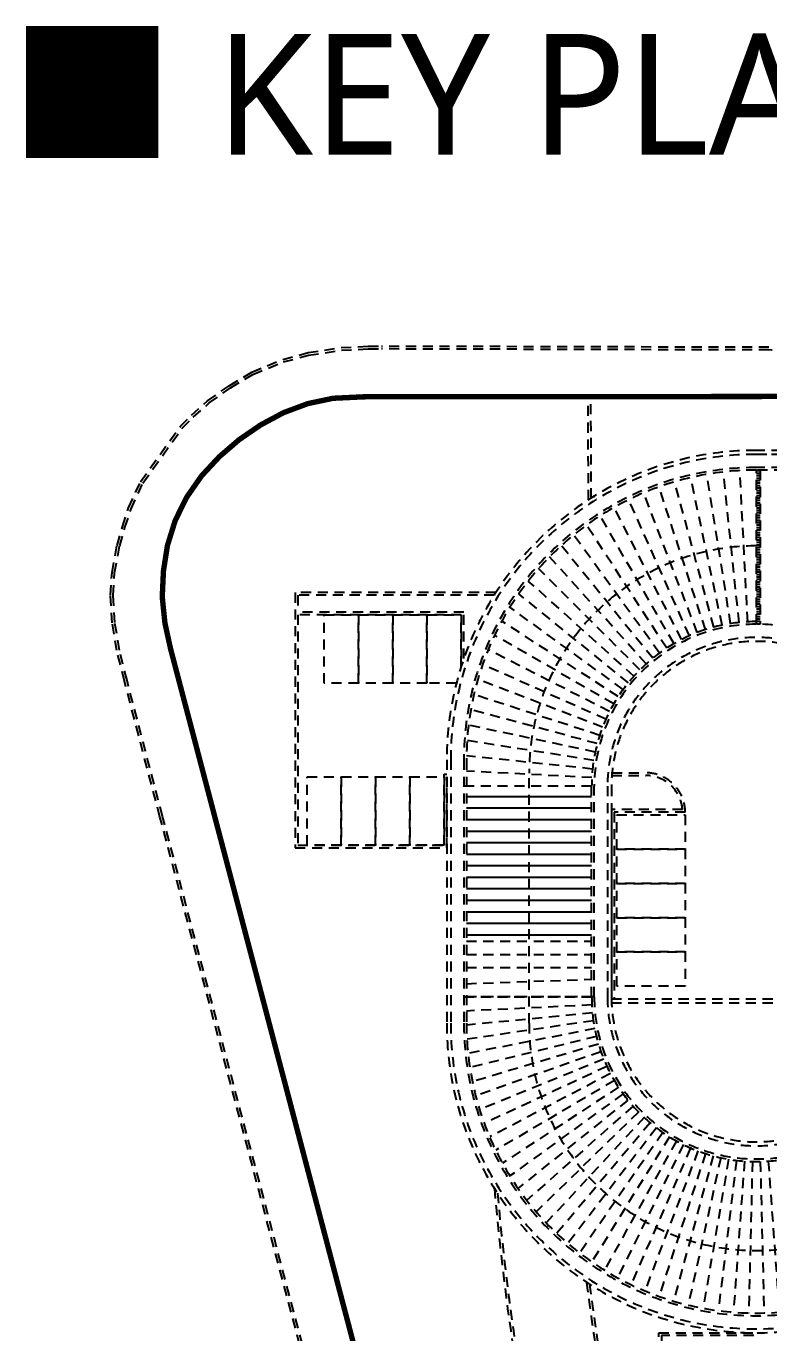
# Model space of a CAD drawing. Header units: millimetres. Extents: x 81033 to 452328, y -17390 to 42241.
# Drawn here: x 448533 to 449270, y 26046 to 27342 of the extents above; entities that cross this region are included whole.
import ezdxf
from ezdxf.enums import TextEntityAlignment as Align

# ---------------------------------------------------------------- set-up
doc = ezdxf.new("R2010")
doc.units = ezdxf.units.MM
doc.header["$LTSCALE"] = 100
doc.header["$MEASUREMENT"] = 0
doc.header["$PDSIZE"] = -10
doc.linetypes.add('-HID', pattern=[2.5, 1.5, -1])
doc.layers.get('0').update_dxf_attribs({"linetype": 'CONTINUOUS'})
doc.layers.add('ELE9', color=9, linetype='CONTINUOUS')
doc.layers.add('TEXT', color=3, linetype='CONTINUOUS')
doc.styles.add('나눔바른고딕', font='NanumBarunGothic.ttf')

# ---------------------------------------------------------------- blocks, each defined once
blk = doc.blocks.new('weee')
at = {"layer": 'ELE9', "linetype": '-HID', "ltscale": 0.1}
h = blk.add_hatch(dxfattribs=at)
h.set_pattern_fill('ANSI31', color=253, scale=29.4, angle=135)
h.set_pattern_definition([(180, (-10395.0354, -665295.8867), (-2e-16, -3.675), [])])
h.paths.add_polyline_path([(-5576.3, 49286.5), (-5582.2, 49286.5), (-5582.2, 49057.1, -0.003049), (-5579.2, 49057.1), (-5576.3, 49057.1)])
h = blk.add_hatch(dxfattribs=at)
h.set_pattern_fill('ANSI31', color=253, scale=137.2, angle=135)
h.set_pattern_definition([(180, (-711231.703, 39918.488), (-1e-15, -17.15), [])])
h.paths.add_polyline_path([(-6013.4, 48816.1), (-6013.4, 48585.4), (-5827.2, 48585.4), (-5827.2, 48816.1)])
at = {"layer": 'ELE9', "color": 253, "linetype": '-HID', "ltscale": 0.1}
for p, q in [((-5069.6, 49290.4), (-5582.2, 49290.4)), ((-6017.3, 48855.3), (-6017.3, 48463.3)), ((-6013.4, 48855.3), (-6013.4, 48463.3)), ((-5827.2, 48502.5), (-5827.2, 48816.1)), ((-5823.3, 48502.5), (-5823.3, 48816.1)), ((-6013.4, 48522.3), (-5827.2, 48528.9))]:
    blk.add_line(p, q, dxfattribs=at)
for points in [[(-6210.4, 47792), (-6467.2, 48762.2), (-6469.4, 48770.3), (-6522.2, 48972.4), (-6533.5, 49017.9), (-6540.5, 49059.4), (-6542.9, 49100.5), (-6540.7, 49134.4), (-6533.2, 49174.5), (-6525.2, 49202.2), (-6516.1, 49230.4), (-6498.3, 49269.2), (-6439, 49351.9), (-6422.7, 49368.1), (-6398.6, 49389.6), (-6366.5, 49412.1), (-6332.9, 49432.5), (-6286.7, 49451.2), (-6249.1, 49461.3), (-6199.8, 49468.9), (-6159.3, 49470.8), (-6139.7, 49470.8)], [(-5563.5, 49469.3), (-6139.7, 49470.7)], [(-6206.3, 47792), (-6465.5, 48771), (-6518.4, 48973.4), (-6529.6, 49018.7), (-6536.6, 49059.8), (-6539, 49100.5), (-6536.8, 49133.9), (-6529.3, 49173.6), (-6521.5, 49201), (-6512.4, 49228.9), (-6494.9, 49267.2), (-6436, 49349.3), (-6420, 49365.2), (-6396.2, 49386.5), (-6364.3, 49408.9), (-6331.2, 49429), (-6285.5, 49447.5), (-6248.3, 49457.4), (-6199.4, 49465), (-6159.2, 49466.9), (-6139.7, 49466.8)], [(-5563.5, 49465.3), (-6139.7, 49466.8)], [(-5832.1, 49242.2), (-5832.2, 49395.9)], [(-5828.1, 49244.7), (-5828.2, 49395.9)], [(-5069.6, 49310), (-5582.2, 49310)], [(-5065.7, 49300.2), (-5065.7, 49286.5), (-5582.2, 49286.5)], [(-5633.1, 49055.7), (-5679.8, 49275.3)], [(-5620.5, 49058), (-5655.7, 49280.1)], [(-5607.8, 49059.7), (-5631.3, 49283.6)], [(-5595, 49060.7), (-5606.8, 49285.7)], [(-5582.2, 49057.1), (-5582.2, 49286.5)], [(-5657.9, 49049.1), (-5726.9, 49261.4)], [(-5645.6, 49052.7), (-5703.6, 49269)], [(-5681.8, 49039.9), (-5772, 49242.4)], [(-5670, 49044.8), (-5749.7, 49252.6)], [(-5704.7, 49028.2), (-5814.5, 49218.5)], [(-5693.4, 49034.3), (-5793.6, 49231)], [(-5715.6, 49021.5), (-5834.6, 49204.8)], [(-5726.2, 49014.3), (-5853.9, 49190.1)], [(-5736.4, 49006.5), (-5872.3, 49174.3)], [(-5755.4, 48989.3), (-5906.1, 49139.9)], [(-5746.1, 48998.1), (-5889.7, 49157.6)], [(-5764.3, 48980), (-5921.4, 49121.5)], [(-5969.7, 49104.2), (-6268.2, 49104.2), (-6268.2, 48724.4), (-6042.8, 48724.4), (-6042.8, 48830.3)], [(-5972.2, 49100.3), (-6264.3, 49100.3), (-6264.3, 49075.3)], [(-5772.6, 48970.2), (-5935.6, 49102.3)], [(-5780.4, 48960.1), (-5948.7, 49082.4)], [(-6017.3, 49006.3), (-6017.3, 49075.3), (-6264.3, 49075.3)], [(-6017.3, 49006.3), (-6017.3, 49075.3), (-6264.3, 49075.3)], [(-6021.2, 48994.5), (-6021.2, 49071.3), (-6264.3, 49071.3), (-6264.3, 48728.3), (-6046.7, 48728.3), (-6046.7, 48834.2), (-6042.8, 48834.2)], [(-6028.4, 48969.4), (-6072.2, 48969.4), (-6072.2, 49071.3), (-6021.2, 49071.3), (-6021.2, 48994.5)], [(-5787.7, 48949.5), (-5960.7, 49061.8)], [(-5794.4, 48938.6), (-5971.4, 49040.8)], [(-5800.5, 48927.3), (-5981, 49019.2)], [(-5806, 48915.7), (-5989.3, 48997.3)], [(-5810.9, 48903.9), (-5996.4, 48975.1)], [(-5815.2, 48891.8), (-6002.3, 48952.5)], [(-5818.8, 48879.5), (-6006.9, 48929.9)], [(-5821.8, 48867), (-6010.3, 48907)], [(-5824.2, 48854.4), (-6012.4, 48884.2)], [(-5825.8, 48841.7), (-6013.3, 48861.4)], [(-5826.8, 48828.9), (-6013.4, 48838.7)], [(-5827.2, 48816.1), (-6017.3, 48816.1)], [(-6013.4, 48585.4), (-5827.2, 48585.4)], [(-6013.4, 48565.8), (-5827.2, 48565.8)], [(-6013.4, 48565.8), (-5827.2, 48565.8)], [(-6013.4, 48546.2), (-5827.2, 48546.2)], [(-6017.3, 48502.5), (-5823.3, 48502.5)], [(-5823.3, 48502.5), (-6017.3, 48502.5)], [(-5827.2, 48502.5), (-6013.4, 48502.5)], [(-5797.8, 48499.5), (-5366.6, 48499.5)], [(-5826.9, 48490.6), (-6013.4, 48481.6)], [(-5826, 48478.8), (-6013.4, 48460.6)], [(-5797.8, 48493.6), (-5366.8, 48493.6)], [(-5824.6, 48467.1), (-6012.7, 48439.6)], [(-5822.6, 48455.4), (-6011.1, 48418.5)], [(-5820.1, 48443.8), (-6008.3, 48397.4)], [(-5817, 48432.4), (-6008.3, 48375.3)], [(-5813.3, 48421.1), (-5999.7, 48355.5)], [(-5809.1, 48410.1), (-5993.8, 48334.9)], [(-5804.4, 48399.2), (-5986.9, 48314.4)], [(-5799.1, 48388.6), (-5978.9, 48294.2)], [(-5793.4, 48378.2), (-5969.9, 48274.4)], [(-5787.1, 48368.2), (-5959.8, 48255.1)], [(-5780.4, 48358.4), (-5948.7, 48236.1)], [(-5773.2, 48349), (-5936.7, 48217.8)], [(-5765.6, 48340), (-5923.7, 48199.9)], [(-5757.5, 48331.3), (-5909.7, 48182.8)], [(-5749, 48323), (-5894.8, 48166.3)], [(-5740.2, 48315.2), (-5879.1, 48150.5)], [(-5730.9, 48307.8), (-5862.5, 48135.6)], [(-5721.4, 48300.8), (-5845.1, 48121.5)], [(-5711.5, 48294.3), (-5827, 48108.3)], [(-5701.2, 48288.3), (-5808.2, 48096)], [(-5690.8, 48282.8), (-5788.7, 48084.7)], [(-5680, 48277.8), (-5768.6, 48074.4)], [(-5669.1, 48273.4), (-5748, 48065.2)], [(-5657.9, 48269.4), (-5726.9, 48057.1)], [(-5646.5, 48266.1), (-5705.4, 48050)], [(-5635.1, 48263.2), (-5683.5, 48044.1)], [(-5623.4, 48260.9), (-5661.3, 48039.4)], [(-5611.7, 48259.2), (-5638.8, 48035.8)], [(-5599.9, 48258.1), (-5616.2, 48033.4)], [(-5588.1, 48257.5), (-5593.5, 48032.2)], [(-5576.3, 48257.5), (-5570.8, 48032.2)], [(-5564.4, 48258.1), (-5548.1, 48033.4)]]:
    blk.add_lwpolyline(points, dxfattribs=at)
for points in [[(-5563.5, 49465.3, -0.311828), (-5347.2, 49315.9, -0.311828)], [(-5069.6, 49315.9), (-5582.2, 49315.9, 0.414214), (-6042.8, 48855.3), (-6042.8, 48463.3, 1), (-5121.6, 48463.3), (-5121.6, 48954.2)], [(-5366.6, 49310), (-5582.2, 49310, 0.414214), (-6036.9, 48855.3), (-6036.9, 48463.3, 1), (-5127.5, 48463.3), (-5127.5, 48954.2)], [(-5244.1, 48816.1), (-5244.1, 48463.3, -1), (-5920.3, 48463.3), (-5920.3, 48835.7, -0.414214), (-5582.2, 49173.8)], [(-5803.7, 48502.5, 1), (-5360.7, 48502.5), (-5360.7, 48816.1, 1), (-5803.7, 48816.1), (-5803.7, 48502.5)], [(-5797.8, 48502.5, 1), (-5366.6, 48502.5), (-5366.6, 48816.1, 1), (-5797.8, 48816.1), (-5797.8, 48502.5)], [(-5797.2, 48832.2), (-5746.8, 48832.2, -0.393426), (-5692.1, 48781.3), (-5797.8, 48781.3), (-5797.8, 48498.5)], [(-5796.8, 48836.1), (-5746.8, 48836.1, -0.414214), (-5688, 48777.3), (-5793.9, 48777.3), (-5793.9, 48498.5)], [(-5940.4, 47957.6, -0.017012), (-5971.9, 48217.7, -0.017012)], [(-5936.6, 47958.4, -0.016514), (-5967.3, 48210.6, -0.016514)], [(-5586.1, 47998.7), (-5723.3, 47998.7), (-5723.3, 47892.9), (-5801.8, 47892.9), (-5815.1, 47943.3, -0.009125), (-5834.8, 48078.1, -0.009125)], [(-5830.4, 48075.3, 0.008891), (-5811.2, 47944.2), (-5798.8, 47896.8), (-5727.2, 47896.8), (-5727.2, 48002.7), (-5586.1, 48002.7)]]:
    blk.add_lwpolyline(points, format="xyb", dxfattribs=at)
at = {"layer": 'ELE9', "color": 253, "ltscale": 0.1, "const_width": 8}
blk.add_lwpolyline([(-3461.3, 49393.1), (-5288.3, 49393.9), (-5452.1, 49396.2), (-6166.3, 49395.6), (-6211.9, 49393.4), (-6249.4, 49385.5), (-6285.8, 49371.9), (-6319.7, 49353.7), (-6351.5, 49331.9), (-6380.9, 49306.6), (-6407.5, 49278), (-6429.5, 49246.3), (-6446.7, 49211.6), (-6458.2, 49174.6), (-6464.2, 49136.6), (-6466, 49097.7), (-6462, 49058.9), (-6453.7, 49020.9), (-6020.1, 47373.6)], dxfattribs=at)
at = {"layer": 'ELE9', "color": 253, "linetype": '-HID', "ltscale": 0.1}
for points in [[(-5576.3, 49057.1), (-5582.2, 49057.1), (-5582.2, 49286.5), (-5576.3, 49286.5)], [(-6174.1, 48969.4), (-6225.1, 48969.4), (-6225.1, 49071.3), (-6174.1, 49071.3)], [(-6123.1, 48969.4), (-6174.1, 48969.4), (-6174.1, 49071.3), (-6123.1, 49071.3)], [(-6072.2, 48969.4), (-6123.1, 48969.4), (-6123.1, 49071.3), (-6072.2, 49071.3)], [(-6199.6, 48728.3), (-6250.5, 48728.3), (-6250.5, 48830.3), (-6199.6, 48830.3)], [(-6148.6, 48728.3), (-6199.6, 48728.3), (-6199.6, 48830.3), (-6148.6, 48830.3)], [(-6097.7, 48728.3), (-6148.6, 48728.3), (-6148.6, 48830.3), (-6097.7, 48830.3)], [(-6046.7, 48728.3), (-6097.7, 48728.3), (-6097.7, 48830.3), (-6046.7, 48830.3)], [(-5688, 48722.5), (-5789.9, 48722.5), (-5789.9, 48773.4), (-5688, 48773.4)], [(-5688, 48671.5), (-5789.9, 48671.5), (-5789.9, 48722.5), (-5688, 48722.5)], [(-5688, 48620.5), (-5789.9, 48620.5), (-5789.9, 48671.5), (-5688, 48671.5)], [(-5688, 48569.6), (-5789.9, 48569.6), (-5789.9, 48620.5), (-5688, 48620.5)], [(-5688, 48518.6), (-5789.9, 48518.6), (-5789.9, 48569.6), (-5688, 48569.6)]]:
    blk.add_lwpolyline(points, close=True, dxfattribs=at)
for centre, radius, start, end in [((-5582.2, 48855.3), 435.1, 90, 180), ((-5582.2, 48855.3), 431.2, 90, 180), ((-5582.2, 48816.1), 245, 90, 180), ((-5582.2, 48816.1), 241.1, 36.6954, 180), ((-5582.2, 48502.5), 245, 180, 0), ((-5582.2, 48502.5), 241.1, 180, 0), ((-5582.2, 48463.3), 435.1, 180, 360), ((-5582.2, 48463.3), 431.2, 180, 360)]:
    blk.add_arc(centre, radius, start, end, dxfattribs=at)
for p in [(-5823.7, 49247.5), (-5993.5, 49062.6)]:
    blk.add_point(p, dxfattribs=at)
at = {"layer": 'TEXT', "style": '나눔바른고딕'}
blk.add_text('■ KEY PLAN', height=180, dxfattribs=at).set_placement((-6693, 49845.7), align=Align.MIDDLE_LEFT)

msp = doc.modelspace()

# ---------------------------------------------------------------- block references
at = {"xscale": 0.6666666666666666, "yscale": 0.6666666666666666, "zscale": 0.6666666666666666}
msp.add_blockref('weee', (452978.8, -5955.9), dxfattribs=at)

doc.saveas('drawing.dxf')
